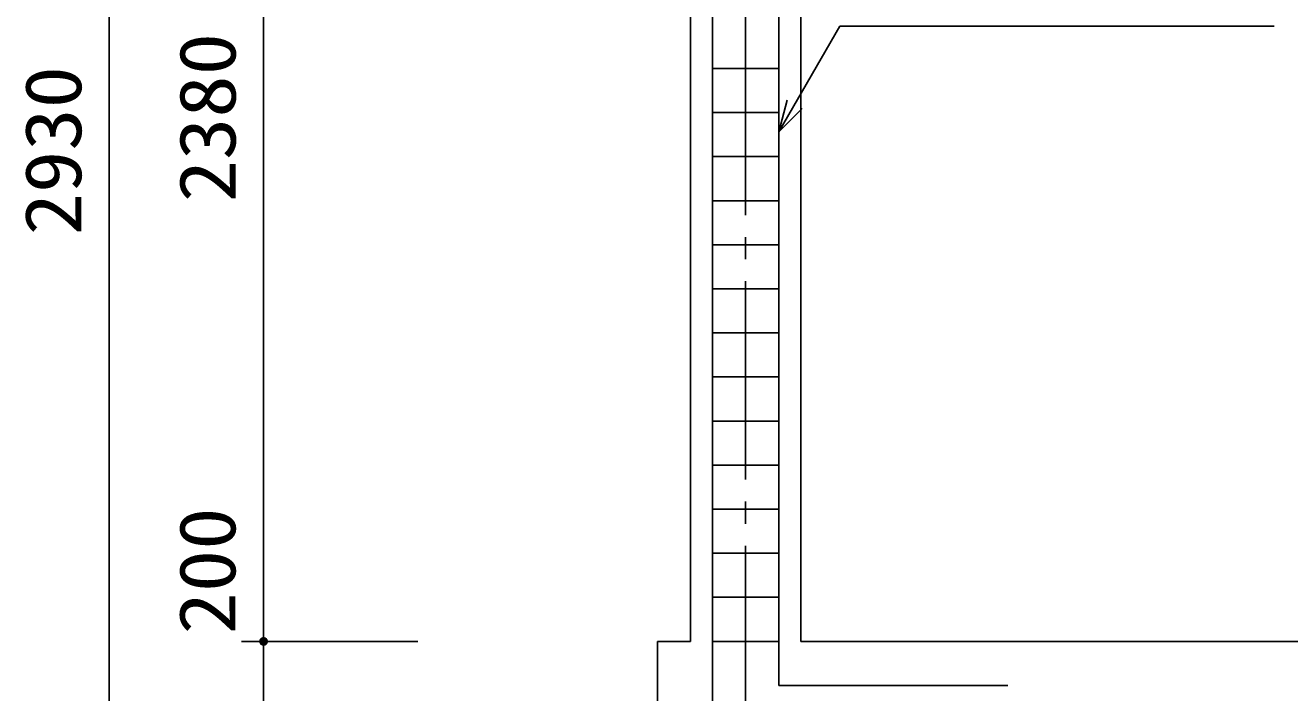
# Model space of a CAD drawing. Units: millimetres, scale not verified. Extents: x -14850 to 14850, y -10500 to 10500.
# Drawn here: x -2214 to 654, y -555 to 960 of the extents above; entities that cross this region are included whole.
import ezdxf
from ezdxf.enums import TextEntityAlignment as Align

# ---------------------------------------------------------------- set-up
doc = ezdxf.new("R2010")
doc.units = ezdxf.units.MM
doc.header["$LTSCALE"] = 50
doc.linetypes.add('CHAIN2', pattern=[12, 9, -1, 1, -1])
for name, color, linetype, lineweight in [('0-1_機器', 3, 'Continuous', 25), ('0-2_製作', 5, 'Continuous', 25), ('0-4_文字', 5, 'Continuous', 25)]:
    doc.layers.add(name, color=color, linetype=linetype, lineweight=lineweight)
doc.styles.add('ＭＳ ゴシック', font='')
doc.styles.get('ＭＳ ゴシック').set_extended_font_data('MS Gothic')

msp = doc.modelspace()

# ---------------------------------------------------------------- linework, layer by layer
at = {"layer": '0-1_機器', "color": 2, "linetype": 'CHAIN2'}
msp.add_line((-580.23, 2178.95), (-580.23, -871.77), dxfattribs=at)
at = {"layer": '0-1_機器'}
for p, q in [((-655.23, -588.18), (-655.23, 2091.82)), ((-505.23, -538.18), (-505.23, 2041.82)), ((-655.23, 861.82), (-505.23, 861.82)), ((-655.23, 761.82), (-505.23, 761.82)), ((-655.23, 661.82), (-505.23, 661.82)), ((-655.23, 561.82), (-505.23, 561.82)), ((-655.23, 461.82), (-505.23, 461.82)), ((-655.23, 361.82), (-505.23, 361.82)), ((-655.23, 261.82), (-505.23, 261.82)), ((-655.23, 161.82), (-505.23, 161.82)), ((-655.23, 61.82), (-505.23, 61.82)), ((-655.23, -38.18), (-505.23, -38.18)), ((-655.23, -138.18), (-505.23, -138.18)), ((-655.23, -238.18), (-505.23, -238.18)), ((-655.23, -338.18), (-505.23, -338.18)), ((-655.23, -438.18), (-505.23, -438.18)), ((-505.23, -538.18), (14.77, -538.18))]:
    msp.add_line(p, q, dxfattribs=at)
at = {"layer": '0-1_機器', "color": 2}
for p, q in [((-705.23, 1941.82), (-705.23, -438.18)), ((-455.23, 1941.82), (-455.23, -438.18)), ((-780.23, -438.18), (-780.23, -638.18)), ((-780.23, -438.18), (-705.23, -438.18)), ((-455.23, -438.18), (2219.77, -438.18))]:
    msp.add_line(p, q, dxfattribs=at)
at = {"layer": '0-2_製作', "color": 2}
for p, q in [((-2023.72, 2141.82), (-2023.72, -788.18)), ((-1673.72, 1941.82), (-1673.72, -438.18)), ((-1723.72, -438.18), (-1323.72, -438.18)), ((-1673.72, -438.18), (-1673.72, -638.18))]:
    msp.add_line(p, q, dxfattribs=at)
at = {"layer": '0-2_製作'}
for points in [[(-1679.59, -430.09), (-1673.72, -438.18), (-1680.56, -430.89)], [(-1678.53, -429.42), (-1673.72, -438.18), (-1679.59, -430.09)], [(-1677.4, -428.88), (-1673.72, -438.18), (-1678.53, -429.42)], [(-1676.2, -428.5), (-1673.72, -438.18), (-1677.4, -428.88)], [(-1676.2, -428.5), (-1673.72, -428.18), (-1673.72, -438.18)], [(-1674.97, -428.26), (-1673.72, -428.18), (-1676.2, -428.5)], [(-1673.72, -428.18), (-1663.72, -438.18), (-1673.72, -438.18)], [(-1673.09, -428.2), (-1663.72, -438.18), (-1673.72, -428.18)], [(-1671.84, -428.36), (-1663.72, -438.18), (-1673.09, -428.2)], [(-1670.63, -428.67), (-1663.72, -438.18), (-1671.84, -428.36)], [(-1669.46, -429.13), (-1663.72, -438.18), (-1670.63, -428.67)], [(-1668.36, -429.74), (-1663.72, -438.18), (-1669.46, -429.13)], [(-1667.34, -430.48), (-1663.72, -438.18), (-1668.36, -429.74)], [(-1683.7, -437.55), (-1673.72, -438.18), (-1683.72, -438.18)], [(-1683.72, -438.18), (-1682.48, -443), (-1683.64, -439.44)], [(-1683.72, -438.18), (-1681.81, -444.06), (-1682.48, -443)], [(-1673.72, -438.18), (-1681.81, -444.06), (-1683.72, -438.18)], [(-1683.54, -436.31), (-1673.72, -438.18), (-1683.7, -437.55)], [(-1683.64, -439.44), (-1683.01, -441.86), (-1683.4, -440.67)], [(-1683.64, -439.44), (-1682.48, -443), (-1683.01, -441.86)], [(-1683.23, -435.09), (-1673.72, -438.18), (-1683.54, -436.31)], [(-1682.76, -433.92), (-1673.72, -438.18), (-1683.23, -435.09)], [(-1682.16, -432.82), (-1673.72, -438.18), (-1682.76, -433.92)], [(-1681.42, -431.81), (-1673.72, -438.18), (-1682.16, -432.82)], [(-1673.72, -438.18), (-1681.01, -445.03), (-1681.81, -444.06)], [(-1680.56, -430.89), (-1673.72, -438.18), (-1681.42, -431.81)], [(-1673.72, -438.18), (-1680.09, -445.89), (-1681.01, -445.03)], [(-1673.72, -438.18), (-1679.07, -446.63), (-1680.09, -445.89)], [(-1673.72, -438.18), (-1677.97, -447.23), (-1679.07, -446.63)], [(-1673.72, -438.18), (-1676.81, -447.69), (-1677.97, -447.23)], [(-1673.72, -438.18), (-1675.59, -448), (-1676.81, -447.69)], [(-1673.72, -438.18), (-1674.34, -448.16), (-1675.59, -448)], [(-1673.72, -438.18), (-1673.72, -448.18), (-1674.34, -448.16)], [(-1673.72, -438.18), (-1672.46, -448.1), (-1673.72, -448.18)], [(-1673.72, -438.18), (-1671.23, -447.87), (-1672.46, -448.1)], [(-1673.72, -438.18), (-1670.04, -447.48), (-1671.23, -447.87)], [(-1663.72, -438.18), (-1670.04, -447.48), (-1673.72, -438.18)], [(-1663.72, -438.18), (-1668.9, -446.94), (-1670.04, -447.48)], [(-1663.72, -438.18), (-1667.84, -446.27), (-1668.9, -446.94)], [(-1663.72, -438.18), (-1666.87, -445.47), (-1667.84, -446.27)], [(-1666.43, -431.34), (-1663.72, -438.18), (-1667.34, -430.48)], [(-1663.72, -438.18), (-1666.01, -444.56), (-1666.87, -445.47)], [(-1665.63, -432.3), (-1663.72, -438.18), (-1666.43, -431.34)], [(-1663.72, -438.18), (-1665.27, -443.54), (-1666.01, -444.56)], [(-1664.95, -433.36), (-1663.72, -438.18), (-1665.63, -432.3)], [(-1663.72, -438.18), (-1664.67, -442.44), (-1665.27, -443.54)], [(-1664.95, -433.36), (-1663.8, -436.93), (-1663.72, -438.18)], [(-1664.42, -434.5), (-1663.8, -436.93), (-1664.95, -433.36)], [(-1663.72, -438.18), (-1664.21, -441.27), (-1664.67, -442.44)], [(-1664.42, -434.5), (-1664.03, -435.69), (-1663.8, -436.93)], [(-1663.72, -438.18), (-1663.89, -440.06), (-1664.21, -441.27)], [(-1663.72, -438.18), (-1663.74, -438.81), (-1663.89, -440.06)]]:
    msp.add_solid(points, dxfattribs=at)
at = {"layer": '0-4_文字', "color": 2}
for p, q in [((-505.23, 717.77), (-366.67, 957.78)), ((-366.67, 957.78), (618.47, 957.78))]:
    msp.add_line(p, q, dxfattribs=at)
msp.add_lwpolyline([(-485.82, 790.22), (-505.23, 717.77), (-452.2, 770.81)], dxfattribs=at)

# ---------------------------------------------------------------- texts
at = {"layer": '0-2_製作', "color": 4, "style": 'ＭＳ ゴシック', "width": 1.1}
for s, p in [('2380', (-1698.72, 558.07)), ('2930', (-2048.72, 483.07)), ('200', (-1699.07, -422.44))]:
    msp.add_text(s, height=128.4, rotation=90, dxfattribs=at).set_placement(p, align=Align.BOTTOM_LEFT)

doc.saveas('drawing.dxf')
